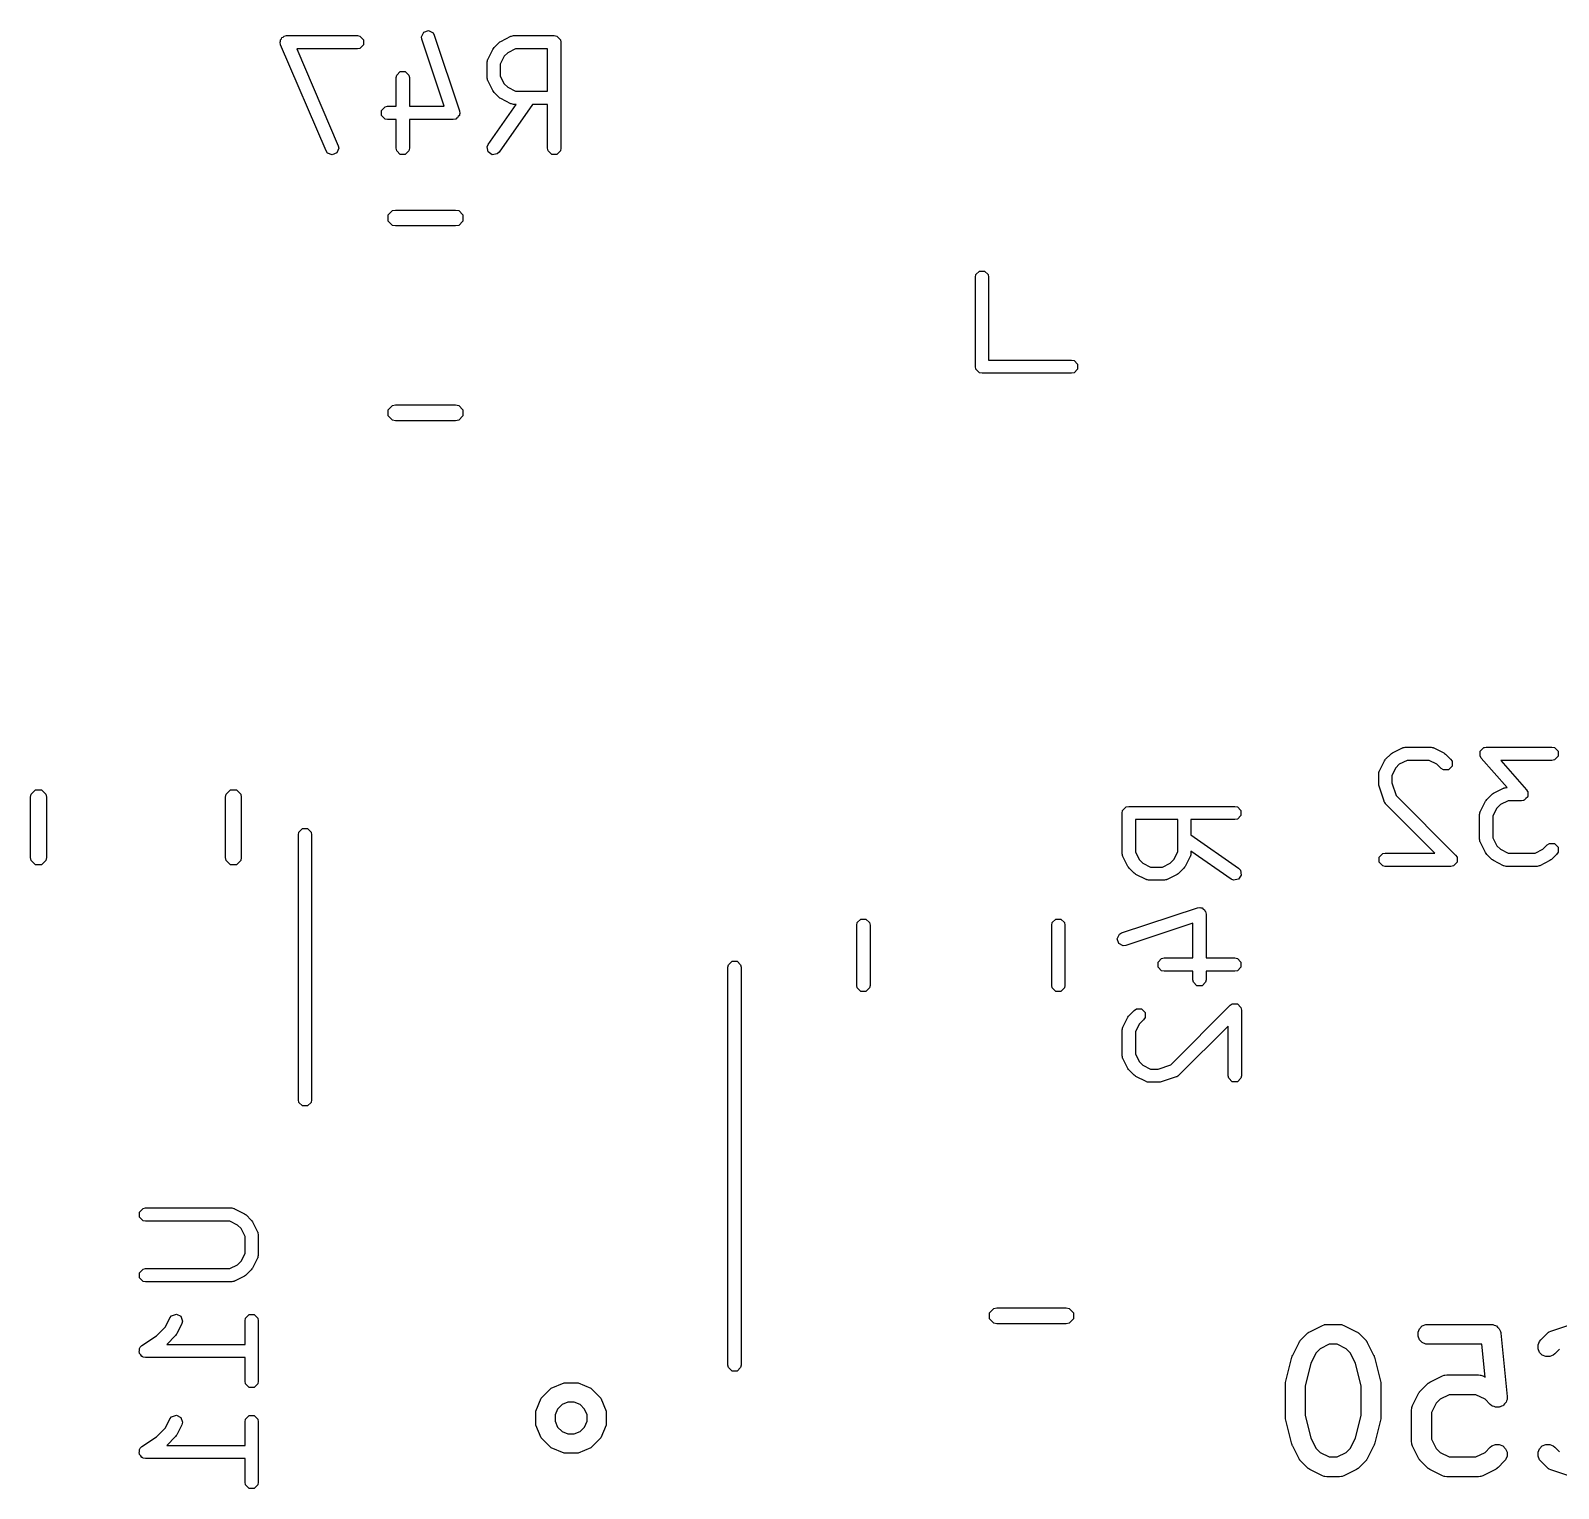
# Model space of a CAD drawing. Header units: inches. Extents: x 0.38 to 5.39, y 0.12 to 3.22.
# Drawn here: x 1.0062 to 1.46, y 1.1415 to 1.5745 of the extents above; entities that cross this region are included whole.
import ezdxf

# ---------------------------------------------------------------- set-up
doc = ezdxf.new("R2010")
doc.units = ezdxf.units.IN
doc.header["$MEASUREMENT"] = 0
doc.layers.add('BLACK', color=250, linetype='CONTINUOUS')

msp = doc.modelspace()

# ---------------------------------------------------------------- linework, layer by layer
at = {"layer": 'BLACK', "linetype": 'CONTINUOUS'}
for p, q in [((1.08033, 1.57096), (1.08048, 1.57134)), ((1.08048, 1.57026), (1.08033, 1.57096)), ((1.08048, 1.57174), (1.08075, 1.57201)), ((1.08048, 1.57134), (1.08048, 1.57174)), ((1.08048, 1.57024), (1.08048, 1.57026)), ((1.08049, 1.57023), (1.08048, 1.57024)), ((1.08049, 1.57021), (1.08049, 1.57023)), ((1.09399, 1.53872), (1.08049, 1.57021)), ((1.08075, 1.57201), (1.08089, 1.57236)), ((1.08089, 1.57236), (1.08126, 1.57252)), ((1.08126, 1.57252), (1.08155, 1.57281)), ((1.08155, 1.57281), (1.08225, 1.57295)), ((1.08225, 1.57295), (1.08227, 1.57296)), ((1.08227, 1.57296), (1.08228, 1.57295)), ((1.08228, 1.57295), (1.0823, 1.57296)), ((1.0823, 1.57296), (1.1033, 1.57296)), ((1.1033, 1.57296), (1.10405, 1.57281)), ((1.10405, 1.57281), (1.10511, 1.57174)), ((1.10511, 1.57024), (1.10405, 1.56917)), ((1.10511, 1.57174), (1.10511, 1.57024)), ((1.12233, 1.57263), (1.123, 1.57398)), ((1.12243, 1.57187), (1.12233, 1.57263)), ((1.12906, 1.55196), (1.12243, 1.57187)), ((1.123, 1.57398), (1.12443, 1.57445)), ((1.12443, 1.57445), (1.12578, 1.57378)), ((1.12578, 1.57378), (1.12616, 1.57311)), ((1.12616, 1.57311), (1.13366, 1.55061)), ((1.1439, 1.56938), (1.1454, 1.57088)), ((1.1454, 1.57088), (1.14566, 1.57106)), ((1.14566, 1.57106), (1.14591, 1.57125)), ((1.14591, 1.57125), (1.14891, 1.57275)), ((1.14891, 1.57275), (1.149, 1.57278)), ((1.149, 1.57278), (1.14904, 1.57281)), ((1.14904, 1.57281), (1.14935, 1.57287)), ((1.14935, 1.57287), (1.14965, 1.57295)), ((1.14965, 1.57295), (1.14969, 1.57294)), ((1.14969, 1.57294), (1.14979, 1.57296)), ((1.14979, 1.57296), (1.16179, 1.57296)), ((1.16179, 1.57296), (1.16254, 1.57281)), ((1.16254, 1.57281), (1.16361, 1.57174)), ((1.16361, 1.57174), (1.16376, 1.57099)), ((1.16376, 1.57099), (1.16376, 1.53949)), ((1.1033, 1.56902), (1.08528, 1.56902)), ((1.08528, 1.56902), (1.09761, 1.54027)), ((1.10405, 1.56917), (1.1033, 1.56902)), ((1.14191, 1.56543), (1.14197, 1.56574)), ((1.14197, 1.56574), (1.142, 1.56577)), ((1.142, 1.56577), (1.14203, 1.56587)), ((1.14203, 1.56587), (1.14353, 1.56887)), ((1.14353, 1.56887), (1.14372, 1.56912)), ((1.14372, 1.56912), (1.1439, 1.56938)), ((1.14691, 1.56682), (1.14576, 1.56452)), ((1.14796, 1.56787), (1.14691, 1.56682)), ((1.15025, 1.56902), (1.14796, 1.56787)), ((1.15982, 1.56902), (1.15025, 1.56902)), ((1.15982, 1.55646), (1.15982, 1.56902)), ((1.11483, 1.56049), (1.11498, 1.56124)), ((1.11498, 1.56124), (1.11604, 1.56231)), ((1.11604, 1.56231), (1.11755, 1.56231)), ((1.11755, 1.56231), (1.11861, 1.56124)), ((1.11861, 1.56124), (1.11876, 1.56049)), ((1.14182, 1.56499), (1.14184, 1.56509)), ((1.14182, 1.56049), (1.14182, 1.56499)), ((1.14183, 1.56513), (1.14191, 1.56543)), ((1.14184, 1.56509), (1.14183, 1.56513)), ((1.14576, 1.56452), (1.14576, 1.56095)), ((1.11483, 1.55196), (1.11483, 1.56049)), ((1.11876, 1.56049), (1.11876, 1.55196)), ((1.14184, 1.56039), (1.14182, 1.56049)), ((1.14183, 1.56035), (1.14184, 1.56039)), ((1.14191, 1.56005), (1.14183, 1.56035)), ((1.14197, 1.55974), (1.14191, 1.56005)), ((1.142, 1.5597), (1.14197, 1.55974)), ((1.14203, 1.55961), (1.142, 1.5597)), ((1.14353, 1.55661), (1.14203, 1.55961)), ((1.14372, 1.55636), (1.14353, 1.55661)), ((1.14576, 1.56095), (1.14691, 1.55866)), ((1.14691, 1.55866), (1.14796, 1.55761)), ((1.14796, 1.55761), (1.15025, 1.55646)), ((1.15025, 1.55646), (1.15982, 1.55646)), ((1.11154, 1.55181), (1.11229, 1.55196)), ((1.11229, 1.55196), (1.11483, 1.55196)), ((1.11876, 1.55196), (1.12906, 1.55196)), ((1.14218, 1.54062), (1.15051, 1.55252)), ((1.1439, 1.5561), (1.14372, 1.55636)), ((1.1454, 1.5546), (1.1439, 1.5561)), ((1.14566, 1.55442), (1.1454, 1.5546)), ((1.15531, 1.55252), (1.1454, 1.53836)), ((1.14591, 1.55423), (1.14566, 1.55442)), ((1.14891, 1.55273), (1.14591, 1.55423)), ((1.149, 1.5527), (1.14891, 1.55273)), ((1.14904, 1.55267), (1.149, 1.5527)), ((1.14935, 1.55261), (1.14904, 1.55267)), ((1.14965, 1.55253), (1.14935, 1.55261)), ((1.14969, 1.55254), (1.14965, 1.55253)), ((1.14979, 1.55252), (1.14969, 1.55254)), ((1.15051, 1.55252), (1.14979, 1.55252)), ((1.15982, 1.55252), (1.15531, 1.55252)), ((1.15982, 1.53949), (1.15982, 1.55252)), ((1.11048, 1.55074), (1.11154, 1.55181)), ((1.11048, 1.54924), (1.11048, 1.55074)), ((1.11154, 1.54817), (1.11048, 1.54924)), ((1.11229, 1.54802), (1.11154, 1.54817)), ((1.11483, 1.54802), (1.11229, 1.54802)), ((1.11483, 1.53949), (1.11483, 1.54802)), ((1.13179, 1.54802), (1.11876, 1.54802)), ((1.11876, 1.54802), (1.11876, 1.53949)), ((1.13255, 1.54817), (1.13179, 1.54802)), ((1.13277, 1.5484), (1.13255, 1.54817)), ((1.13308, 1.5485), (1.13277, 1.5484)), ((1.13329, 1.54891), (1.13308, 1.5485)), ((1.13361, 1.54924), (1.13329, 1.54891)), ((1.13376, 1.54985), (1.13361, 1.54956)), ((1.13361, 1.54956), (1.13361, 1.54924)), ((1.13366, 1.55061), (1.13376, 1.54985)), ((1.09442, 1.53808), (1.09399, 1.53872)), ((1.09777, 1.53952), (1.09721, 1.53812)), ((1.09761, 1.54027), (1.09777, 1.53952)), ((1.11498, 1.53874), (1.11483, 1.53949)), ((1.11604, 1.53767), (1.11498, 1.53874)), ((1.11861, 1.53874), (1.11755, 1.53767)), ((1.11876, 1.53949), (1.11861, 1.53874)), ((1.14187, 1.53992), (1.14218, 1.54062)), ((1.14213, 1.53843), (1.14187, 1.53992)), ((1.14336, 1.53757), (1.14213, 1.53843)), ((1.1454, 1.53836), (1.14485, 1.53783)), ((1.15997, 1.53874), (1.15982, 1.53949)), ((1.16104, 1.53767), (1.15997, 1.53874)), ((1.16361, 1.53874), (1.16254, 1.53767)), ((1.16376, 1.53949), (1.16361, 1.53874)), ((1.09582, 1.53752), (1.09442, 1.53808)), ((1.09721, 1.53812), (1.09582, 1.53752)), ((1.11755, 1.53767), (1.11604, 1.53767)), ((1.14485, 1.53783), (1.14336, 1.53757)), ((1.16254, 1.53767), (1.16104, 1.53767)), ((1.11242, 1.5197), (1.1137, 1.52098)), ((1.1137, 1.52098), (1.1146, 1.52116)), ((1.1146, 1.52116), (1.13248, 1.52116)), ((1.13248, 1.52116), (1.13339, 1.52098)), ((1.13339, 1.52098), (1.13467, 1.5197)), ((1.11242, 1.51789), (1.11242, 1.5197)), ((1.1137, 1.51661), (1.11242, 1.51789)), ((1.1146, 1.51643), (1.1137, 1.51661)), ((1.13248, 1.51643), (1.1146, 1.51643)), ((1.13339, 1.51661), (1.13248, 1.51643)), ((1.13467, 1.51789), (1.13339, 1.51661)), ((1.13467, 1.5197), (1.13467, 1.51789)), ((1.287, 1.50197), (1.28807, 1.50304)), ((1.28807, 1.50304), (1.28957, 1.50304)), ((1.28957, 1.50304), (1.29064, 1.50197)), ((1.28685, 1.50122), (1.287, 1.50197)), ((1.28685, 1.47465), (1.28685, 1.50122)), ((1.29064, 1.50197), (1.29079, 1.50122)), ((1.29079, 1.50122), (1.29079, 1.47661)), ((1.29079, 1.47661), (1.31539, 1.47661)), ((1.31539, 1.47661), (1.31615, 1.47646)), ((1.31615, 1.47646), (1.31721, 1.4754)), ((1.31721, 1.4754), (1.31721, 1.47389)), ((1.287, 1.47389), (1.28685, 1.47465)), ((1.28807, 1.47283), (1.287, 1.47389)), ((1.28882, 1.47268), (1.28807, 1.47283)), ((1.31539, 1.47268), (1.28882, 1.47268)), ((1.31615, 1.47283), (1.31539, 1.47268)), ((1.31721, 1.47389), (1.31615, 1.47283)), ((1.11242, 1.46183), (1.1137, 1.4631)), ((1.11242, 1.46002), (1.11242, 1.46183)), ((1.1137, 1.4631), (1.1146, 1.46328)), ((1.1146, 1.46328), (1.13248, 1.46328)), ((1.13248, 1.46328), (1.13339, 1.4631)), ((1.13339, 1.4631), (1.13467, 1.46183)), ((1.13467, 1.46183), (1.13467, 1.46002)), ((1.1137, 1.45874), (1.11242, 1.46002)), ((1.1146, 1.45856), (1.1137, 1.45874)), ((1.13248, 1.45856), (1.1146, 1.45856)), ((1.13339, 1.45874), (1.13248, 1.45856)), ((1.13467, 1.46002), (1.13339, 1.45874)), ((1.41071, 1.35998), (1.41371, 1.36148)), ((1.41371, 1.36148), (1.41381, 1.36151)), ((1.41381, 1.36151), (1.41384, 1.36154)), ((1.41384, 1.36154), (1.41415, 1.3616)), ((1.41415, 1.3616), (1.41445, 1.36169)), ((1.41445, 1.36169), (1.4145, 1.36167)), ((1.4145, 1.36167), (1.41459, 1.36169)), ((1.41459, 1.36169), (1.42209, 1.36169)), ((1.42209, 1.36169), (1.42219, 1.36167)), ((1.42219, 1.36167), (1.42223, 1.36169)), ((1.42223, 1.36169), (1.42254, 1.3616)), ((1.42254, 1.3616), (1.42285, 1.36154)), ((1.42285, 1.36154), (1.42288, 1.36151)), ((1.42288, 1.36151), (1.42297, 1.36148)), ((1.42297, 1.36148), (1.42597, 1.35998)), ((1.43735, 1.36105), (1.43784, 1.36154)), ((1.43784, 1.36154), (1.43793, 1.36156)), ((1.43793, 1.36156), (1.43796, 1.36159)), ((1.43796, 1.36159), (1.43804, 1.36158)), ((1.43804, 1.36158), (1.43859, 1.36169)), ((1.43859, 1.36169), (1.45809, 1.36169)), ((1.45809, 1.36169), (1.45884, 1.36154)), ((1.45884, 1.36154), (1.45991, 1.36048)), ((1.40683, 1.3546), (1.40833, 1.3576)), ((1.40833, 1.3576), (1.40853, 1.35785)), ((1.40853, 1.35785), (1.4087, 1.35812)), ((1.4087, 1.35812), (1.4102, 1.35962)), ((1.4102, 1.35962), (1.41046, 1.35979)), ((1.41046, 1.35979), (1.41071, 1.35998)), ((1.41506, 1.35775), (1.41276, 1.35661)), ((1.42163, 1.35775), (1.41506, 1.35775)), ((1.42393, 1.35661), (1.42163, 1.35775)), ((1.42597, 1.35998), (1.42622, 1.35979)), ((1.42622, 1.35979), (1.42648, 1.35962)), ((1.42648, 1.35962), (1.42798, 1.35812)), ((1.42798, 1.35812), (1.42841, 1.35748)), ((1.42841, 1.35748), (1.42841, 1.35597)), ((1.43673, 1.35909), (1.43677, 1.35978)), ((1.43677, 1.35901), (1.43673, 1.35909)), ((1.43677, 1.36048), (1.43682, 1.36053)), ((1.43677, 1.35978), (1.43677, 1.36048)), ((1.43677, 1.35897), (1.43677, 1.35901)), ((1.43683, 1.35891), (1.43677, 1.35897)), ((1.43682, 1.36053), (1.43683, 1.3606)), ((1.43683, 1.3606), (1.43735, 1.36105)), ((1.43711, 1.35843), (1.43683, 1.35891)), ((1.44475, 1.34969), (1.43711, 1.35843)), ((1.45809, 1.35775), (1.44293, 1.35775)), ((1.44293, 1.35775), (1.45057, 1.34902)), ((1.45884, 1.3579), (1.45809, 1.35775)), ((1.45991, 1.35897), (1.45884, 1.3579)), ((1.45991, 1.36048), (1.45991, 1.35897)), ((1.40663, 1.35386), (1.40671, 1.35417)), ((1.40664, 1.35382), (1.40663, 1.35386)), ((1.40663, 1.35372), (1.40664, 1.35382)), ((1.40663, 1.35072), (1.40663, 1.35372)), ((1.40671, 1.35417), (1.40677, 1.35448)), ((1.40677, 1.35448), (1.40681, 1.35451)), ((1.40681, 1.35451), (1.40683, 1.3546)), ((1.41171, 1.35556), (1.41056, 1.35326)), ((1.41056, 1.35326), (1.41056, 1.35104)), ((1.41276, 1.35661), (1.41171, 1.35556)), ((1.4252, 1.35533), (1.42393, 1.35661)), ((1.42584, 1.35491), (1.4252, 1.35533)), ((1.42734, 1.35491), (1.42584, 1.35491)), ((1.42841, 1.35597), (1.42734, 1.35491)), ((1.00642, 1.3477), (1.0077, 1.34898)), ((1.0077, 1.34898), (1.00951, 1.34898)), ((1.00951, 1.34898), (1.01079, 1.3477)), ((1.0643, 1.3477), (1.06558, 1.34898)), ((1.06558, 1.34898), (1.06738, 1.34898)), ((1.06738, 1.34898), (1.06866, 1.3477)), ((1.40669, 1.35041), (1.40663, 1.35072)), ((1.40673, 1.3501), (1.40669, 1.35041)), ((1.40823, 1.3456), (1.40673, 1.3501)), ((1.41056, 1.35104), (1.41181, 1.34729)), ((1.4402, 1.34762), (1.44046, 1.34779)), ((1.44046, 1.34779), (1.44071, 1.34799)), ((1.44071, 1.34799), (1.44371, 1.34949)), ((1.44371, 1.34949), (1.4438, 1.34951)), ((1.4438, 1.34951), (1.44384, 1.34954)), ((1.44384, 1.34954), (1.44415, 1.34961)), ((1.44415, 1.34961), (1.44445, 1.34969)), ((1.44445, 1.34969), (1.44449, 1.34967)), ((1.44449, 1.34967), (1.44459, 1.34969)), ((1.44459, 1.34969), (1.44475, 1.34969)), ((1.45057, 1.34902), (1.45085, 1.34854)), ((1.45085, 1.34854), (1.45091, 1.34848)), ((1.45091, 1.34848), (1.45091, 1.34844)), ((1.45091, 1.34844), (1.45095, 1.34836)), ((1.45095, 1.34836), (1.45091, 1.34766)), ((1.00624, 1.3468), (1.00642, 1.3477)), ((1.00624, 1.32892), (1.00624, 1.3468)), ((1.01079, 1.3477), (1.01097, 1.3468)), ((1.01097, 1.3468), (1.01097, 1.32892)), ((1.06412, 1.3468), (1.0643, 1.3477)), ((1.06412, 1.32892), (1.06412, 1.3468)), ((1.06866, 1.3477), (1.06884, 1.3468)), ((1.06884, 1.3468), (1.06884, 1.32892)), ((1.33059, 1.34286), (1.33166, 1.34392)), ((1.33166, 1.34392), (1.33241, 1.34407)), ((1.33241, 1.34407), (1.36391, 1.34407)), ((1.36391, 1.34407), (1.36466, 1.34392)), ((1.36466, 1.34392), (1.36573, 1.34286)), ((1.40827, 1.34552), (1.40823, 1.3456)), ((1.40827, 1.34547), (1.40827, 1.34552)), ((1.40845, 1.34521), (1.40827, 1.34547)), ((1.40861, 1.34494), (1.40845, 1.34521)), ((1.40865, 1.34492), (1.40861, 1.34494)), ((1.4087, 1.34483), (1.40865, 1.34492)), ((1.42334, 1.3302), (1.4087, 1.34483)), ((1.41181, 1.34729), (1.42948, 1.32962)), ((1.43683, 1.34261), (1.43833, 1.34561)), ((1.43833, 1.34561), (1.43852, 1.34585)), ((1.43852, 1.34585), (1.4387, 1.34612)), ((1.4387, 1.34612), (1.4402, 1.34762)), ((1.44171, 1.34356), (1.44056, 1.34126)), ((1.44276, 1.34461), (1.44171, 1.34356)), ((1.44505, 1.34576), (1.44276, 1.34461)), ((1.44909, 1.34576), (1.44505, 1.34576)), ((1.44964, 1.34587), (1.44909, 1.34576)), ((1.44972, 1.34586), (1.44964, 1.34587)), ((1.44975, 1.34589), (1.44972, 1.34586)), ((1.44984, 1.34591), (1.44975, 1.34589)), ((1.45033, 1.3464), (1.44984, 1.34591)), ((1.45085, 1.34685), (1.45033, 1.3464)), ((1.45086, 1.34692), (1.45085, 1.34685)), ((1.45091, 1.34697), (1.45086, 1.34692)), ((1.45091, 1.34766), (1.45091, 1.34697)), ((1.33044, 1.3421), (1.33059, 1.34286)), ((1.33044, 1.3301), (1.33044, 1.3421)), ((1.34694, 1.34014), (1.33438, 1.34014)), ((1.33438, 1.34014), (1.33438, 1.33057)), ((1.34694, 1.33057), (1.34694, 1.34014)), ((1.36391, 1.34014), (1.35088, 1.34014)), ((1.35088, 1.34014), (1.35088, 1.33563)), ((1.36466, 1.34028), (1.36391, 1.34014)), ((1.36573, 1.34135), (1.36466, 1.34028)), ((1.36573, 1.34286), (1.36573, 1.34135)), ((1.43662, 1.34173), (1.43664, 1.34182)), ((1.43662, 1.33423), (1.43662, 1.34173)), ((1.43663, 1.34187), (1.43671, 1.34217)), ((1.43664, 1.34182), (1.43663, 1.34187)), ((1.43671, 1.34217), (1.43677, 1.34248)), ((1.43677, 1.34248), (1.4368, 1.34251)), ((1.4368, 1.34251), (1.43683, 1.34261)), ((1.44056, 1.34126), (1.44056, 1.33469)), ((1.0858, 1.33567), (1.08595, 1.33642)), ((1.0858, 1.25693), (1.0858, 1.33567)), ((1.08595, 1.33642), (1.08701, 1.33749)), ((1.08701, 1.33749), (1.08852, 1.33749)), ((1.08852, 1.33749), (1.08958, 1.33642)), ((1.08958, 1.33642), (1.08973, 1.33567)), ((1.08973, 1.33567), (1.08973, 1.25693)), ((1.35088, 1.33563), (1.36504, 1.32572)), ((1.43664, 1.33413), (1.43662, 1.33423)), ((1.43663, 1.33409), (1.43664, 1.33413)), ((1.44056, 1.33469), (1.44171, 1.33239)), ((1.33046, 1.33001), (1.33044, 1.3301)), ((1.33045, 1.32997), (1.33046, 1.33001)), ((1.33053, 1.32966), (1.33045, 1.32997)), ((1.33059, 1.32935), (1.33053, 1.32966)), ((1.33438, 1.33057), (1.33553, 1.32827)), ((1.34579, 1.32827), (1.34694, 1.33057)), ((1.35079, 1.32966), (1.35073, 1.32935)), ((1.35087, 1.32997), (1.35079, 1.32966)), ((1.35088, 1.3301), (1.35086, 1.33001)), ((1.35086, 1.33001), (1.35087, 1.32997)), ((1.36278, 1.32249), (1.35088, 1.33082)), ((1.35088, 1.33082), (1.35088, 1.3301)), ((1.40677, 1.32898), (1.40784, 1.33005)), ((1.40784, 1.33005), (1.40859, 1.3302)), ((1.40859, 1.3302), (1.42334, 1.3302)), ((1.42948, 1.32962), (1.42991, 1.32898)), ((1.43671, 1.33378), (1.43663, 1.33409)), ((1.43677, 1.33347), (1.43671, 1.33378)), ((1.4368, 1.33344), (1.43677, 1.33347)), ((1.43683, 1.33335), (1.4368, 1.33344)), ((1.43833, 1.33035), (1.43683, 1.33335)), ((1.43852, 1.3301), (1.43833, 1.33035)), ((1.4387, 1.32983), (1.43852, 1.3301)), ((1.4402, 1.32834), (1.4387, 1.32983)), ((1.44171, 1.33239), (1.44276, 1.33134)), ((1.44276, 1.33134), (1.44505, 1.3302)), ((1.44505, 1.3302), (1.45312, 1.3302)), ((1.45312, 1.3302), (1.45542, 1.33134)), ((1.45542, 1.33134), (1.4567, 1.33262)), ((1.4567, 1.33262), (1.45733, 1.33305)), ((1.45733, 1.33305), (1.45884, 1.33305)), ((1.45948, 1.32983), (1.45798, 1.32834)), ((1.45884, 1.33305), (1.45991, 1.33198)), ((1.45991, 1.33047), (1.45948, 1.32983)), ((1.45991, 1.33198), (1.45991, 1.33047)), ((1.00642, 1.32801), (1.00624, 1.32892)), ((1.0077, 1.32674), (1.00642, 1.32801)), ((1.00951, 1.32674), (1.0077, 1.32674)), ((1.01079, 1.32801), (1.00951, 1.32674)), ((1.01097, 1.32892), (1.01079, 1.32801)), ((1.0643, 1.32801), (1.06412, 1.32892)), ((1.06558, 1.32674), (1.0643, 1.32801)), ((1.06738, 1.32674), (1.06558, 1.32674)), ((1.06866, 1.32801), (1.06738, 1.32674)), ((1.06884, 1.32892), (1.06866, 1.32801)), ((1.33063, 1.32932), (1.33059, 1.32935)), ((1.33065, 1.32922), (1.33063, 1.32932)), ((1.33215, 1.32623), (1.33065, 1.32922)), ((1.33235, 1.32598), (1.33215, 1.32623)), ((1.33252, 1.32571), (1.33235, 1.32598)), ((1.33402, 1.32421), (1.33252, 1.32571)), ((1.33553, 1.32827), (1.33658, 1.32722)), ((1.33658, 1.32722), (1.33888, 1.32607)), ((1.33888, 1.32607), (1.34245, 1.32607)), ((1.34245, 1.32607), (1.34475, 1.32722)), ((1.34475, 1.32722), (1.34579, 1.32827)), ((1.3488, 1.32571), (1.3473, 1.32421)), ((1.34898, 1.32598), (1.3488, 1.32571)), ((1.34917, 1.32623), (1.34898, 1.32598)), ((1.35067, 1.32922), (1.34917, 1.32623)), ((1.3507, 1.32932), (1.35067, 1.32922)), ((1.35073, 1.32935), (1.3507, 1.32932)), ((1.36504, 1.32572), (1.36557, 1.32516)), ((1.36557, 1.32516), (1.36583, 1.32368)), ((1.40677, 1.32747), (1.40677, 1.32898)), ((1.40784, 1.32641), (1.40677, 1.32747)), ((1.40859, 1.32626), (1.40784, 1.32641)), ((1.42809, 1.32626), (1.40859, 1.32626)), ((1.42884, 1.32641), (1.42809, 1.32626)), ((1.42991, 1.32747), (1.42884, 1.32641)), ((1.42991, 1.32898), (1.42991, 1.32747)), ((1.44046, 1.32816), (1.4402, 1.32834)), ((1.44071, 1.32797), (1.44046, 1.32816)), ((1.44371, 1.32647), (1.44071, 1.32797)), ((1.4438, 1.32644), (1.44371, 1.32647)), ((1.44384, 1.32641), (1.4438, 1.32644)), ((1.44415, 1.32635), (1.44384, 1.32641)), ((1.44445, 1.32626), (1.44415, 1.32635)), ((1.44449, 1.32628), (1.44445, 1.32626)), ((1.44459, 1.32626), (1.44449, 1.32628)), ((1.45359, 1.32626), (1.44459, 1.32626)), ((1.45368, 1.32628), (1.45359, 1.32626)), ((1.45373, 1.32626), (1.45368, 1.32628)), ((1.45403, 1.32635), (1.45373, 1.32626)), ((1.45434, 1.32641), (1.45403, 1.32635)), ((1.45437, 1.32644), (1.45434, 1.32641)), ((1.45447, 1.32647), (1.45437, 1.32644)), ((1.45747, 1.32797), (1.45447, 1.32647)), ((1.45772, 1.32816), (1.45747, 1.32797)), ((1.45798, 1.32834), (1.45772, 1.32816)), ((1.33428, 1.32404), (1.33402, 1.32421)), ((1.33453, 1.32384), (1.33428, 1.32404)), ((1.33753, 1.32235), (1.33453, 1.32384)), ((1.33763, 1.32232), (1.33753, 1.32235)), ((1.33766, 1.32229), (1.33763, 1.32232)), ((1.33797, 1.32223), (1.33766, 1.32229)), ((1.33827, 1.32214), (1.33797, 1.32223)), ((1.33832, 1.32216), (1.33827, 1.32214)), ((1.33841, 1.32214), (1.33832, 1.32216)), ((1.34291, 1.32214), (1.33841, 1.32214)), ((1.34301, 1.32216), (1.34291, 1.32214)), ((1.34305, 1.32214), (1.34301, 1.32216)), ((1.34336, 1.32223), (1.34305, 1.32214)), ((1.34367, 1.32229), (1.34336, 1.32223)), ((1.3437, 1.32232), (1.34367, 1.32229)), ((1.34379, 1.32235), (1.3437, 1.32232)), ((1.34679, 1.32384), (1.34379, 1.32235)), ((1.34704, 1.32404), (1.34679, 1.32384)), ((1.3473, 1.32421), (1.34704, 1.32404)), ((1.36348, 1.32218), (1.36278, 1.32249)), ((1.36497, 1.32245), (1.36348, 1.32218)), ((1.36583, 1.32368), (1.36497, 1.32245)), ((1.33029, 1.30648), (1.35279, 1.31397)), ((1.35279, 1.31397), (1.35355, 1.31407)), ((1.35355, 1.31407), (1.35384, 1.31393)), ((1.35384, 1.31393), (1.35416, 1.31393)), ((1.35416, 1.31393), (1.35449, 1.3136)), ((1.35449, 1.3136), (1.3549, 1.3134)), ((1.3549, 1.3134), (1.355, 1.31309)), ((1.355, 1.31309), (1.35523, 1.31286)), ((1.35523, 1.31286), (1.35538, 1.31211)), ((1.35538, 1.31211), (1.35538, 1.29908)), ((1.25164, 1.3088), (1.25179, 1.30955)), ((1.25164, 1.29092), (1.25164, 1.3088)), ((1.25179, 1.30955), (1.25285, 1.31062)), ((1.25285, 1.31062), (1.25436, 1.31062)), ((1.25436, 1.31062), (1.25542, 1.30955)), ((1.25542, 1.30955), (1.25557, 1.3088)), ((1.25557, 1.3088), (1.25557, 1.29092)), ((1.30951, 1.3088), (1.30966, 1.30955)), ((1.30951, 1.29092), (1.30951, 1.3088)), ((1.30966, 1.30955), (1.31073, 1.31062)), ((1.31073, 1.31062), (1.31223, 1.31062)), ((1.31223, 1.31062), (1.3133, 1.30955)), ((1.3133, 1.30955), (1.31345, 1.3088)), ((1.31345, 1.3088), (1.31345, 1.29092)), ((1.35144, 1.30938), (1.33154, 1.30274)), ((1.35144, 1.29908), (1.35144, 1.30938)), ((1.32895, 1.30475), (1.32962, 1.3061)), ((1.32943, 1.30332), (1.32895, 1.30475)), ((1.33077, 1.30264), (1.32943, 1.30332)), ((1.32962, 1.3061), (1.33029, 1.30648)), ((1.33154, 1.30274), (1.33077, 1.30264)), ((1.2135, 1.29705), (1.21457, 1.29812)), ((1.21457, 1.29812), (1.21608, 1.29812)), ((1.21608, 1.29812), (1.21714, 1.29705)), ((1.34109, 1.29786), (1.34216, 1.29893)), ((1.34109, 1.29636), (1.34109, 1.29786)), ((1.34216, 1.29893), (1.34291, 1.29908)), ((1.34291, 1.29908), (1.35144, 1.29908)), ((1.35538, 1.29908), (1.36391, 1.29908)), ((1.36391, 1.29908), (1.36466, 1.29893)), ((1.36466, 1.29893), (1.36573, 1.29786)), ((1.36573, 1.29786), (1.36573, 1.29636)), ((1.21335, 1.2963), (1.2135, 1.29705)), ((1.21335, 1.17819), (1.21335, 1.2963)), ((1.21714, 1.29705), (1.21729, 1.2963)), ((1.21729, 1.2963), (1.21729, 1.17819)), ((1.34216, 1.29529), (1.34109, 1.29636)), ((1.34291, 1.29514), (1.34216, 1.29529)), ((1.35144, 1.29514), (1.34291, 1.29514)), ((1.35144, 1.29261), (1.35144, 1.29514)), ((1.36391, 1.29514), (1.35538, 1.29514)), ((1.35538, 1.29514), (1.35538, 1.29261)), ((1.36466, 1.29529), (1.36391, 1.29514)), ((1.36573, 1.29636), (1.36466, 1.29529)), ((1.25179, 1.29017), (1.25164, 1.29092)), ((1.25285, 1.2891), (1.25179, 1.29017)), ((1.25436, 1.2891), (1.25285, 1.2891)), ((1.25542, 1.29017), (1.25436, 1.2891)), ((1.25557, 1.29092), (1.25542, 1.29017)), ((1.30966, 1.29017), (1.30951, 1.29092)), ((1.31073, 1.2891), (1.30966, 1.29017)), ((1.31223, 1.2891), (1.31073, 1.2891)), ((1.3133, 1.29017), (1.31223, 1.2891)), ((1.31345, 1.29092), (1.3133, 1.29017)), ((1.35159, 1.29186), (1.35144, 1.29261)), ((1.35266, 1.29079), (1.35159, 1.29186)), ((1.35416, 1.29079), (1.35266, 1.29079)), ((1.35523, 1.29186), (1.35416, 1.29079)), ((1.35538, 1.29261), (1.35523, 1.29186)), ((1.34485, 1.26733), (1.36252, 1.285)), ((1.36252, 1.285), (1.36316, 1.28543)), ((1.36316, 1.28543), (1.36466, 1.28543)), ((1.36466, 1.28543), (1.36573, 1.28436)), ((1.36573, 1.28436), (1.36588, 1.28361)), ((1.33065, 1.27849), (1.33215, 1.28149)), ((1.33215, 1.28149), (1.33235, 1.28174)), ((1.33235, 1.28174), (1.33252, 1.282)), ((1.33252, 1.282), (1.33402, 1.2835)), ((1.33402, 1.2835), (1.33466, 1.28393)), ((1.33466, 1.28393), (1.33617, 1.28393)), ((1.3368, 1.28072), (1.33553, 1.27945)), ((1.33617, 1.28393), (1.33723, 1.28286)), ((1.33723, 1.28136), (1.3368, 1.28072)), ((1.33723, 1.28286), (1.33723, 1.28136)), ((1.36588, 1.28361), (1.36588, 1.26411)), ((1.33044, 1.27761), (1.33046, 1.27771)), ((1.33044, 1.27011), (1.33044, 1.27761)), ((1.33045, 1.27775), (1.33053, 1.27806)), ((1.33046, 1.27771), (1.33045, 1.27775)), ((1.33053, 1.27806), (1.33059, 1.27836)), ((1.33059, 1.27836), (1.33063, 1.2784)), ((1.33063, 1.2784), (1.33065, 1.27849)), ((1.33553, 1.27945), (1.33438, 1.27715)), ((1.33438, 1.27715), (1.33438, 1.27058)), ((1.36194, 1.27886), (1.3473, 1.26422)), ((1.36194, 1.26411), (1.36194, 1.27886)), ((1.33438, 1.27058), (1.33553, 1.26828)), ((1.33046, 1.27002), (1.33044, 1.27011)), ((1.33045, 1.26997), (1.33046, 1.27002)), ((1.33053, 1.26967), (1.33045, 1.26997)), ((1.33059, 1.26936), (1.33053, 1.26967)), ((1.33063, 1.26933), (1.33059, 1.26936)), ((1.33065, 1.26923), (1.33063, 1.26933)), ((1.33215, 1.26623), (1.33065, 1.26923)), ((1.33235, 1.26598), (1.33215, 1.26623)), ((1.33553, 1.26828), (1.33658, 1.26723)), ((1.33658, 1.26723), (1.33888, 1.26608)), ((1.33888, 1.26608), (1.34109, 1.26608)), ((1.34109, 1.26608), (1.34485, 1.26733)), ((1.33252, 1.26572), (1.33235, 1.26598)), ((1.33402, 1.26422), (1.33252, 1.26572)), ((1.33428, 1.26405), (1.33402, 1.26422)), ((1.33453, 1.26385), (1.33428, 1.26405)), ((1.33753, 1.26235), (1.33453, 1.26385)), ((1.33763, 1.26233), (1.33753, 1.26235)), ((1.33766, 1.26229), (1.33763, 1.26233)), ((1.33797, 1.26223), (1.33766, 1.26229)), ((1.33827, 1.26215), (1.33797, 1.26223)), ((1.33832, 1.26216), (1.33827, 1.26215)), ((1.33841, 1.26214), (1.33832, 1.26216)), ((1.34141, 1.26214), (1.33841, 1.26214)), ((1.34172, 1.26221), (1.34141, 1.26214)), ((1.34203, 1.26225), (1.34172, 1.26221)), ((1.34653, 1.26375), (1.34203, 1.26225)), ((1.34662, 1.26379), (1.34653, 1.26375)), ((1.34666, 1.26379), (1.34662, 1.26379)), ((1.34693, 1.26397), (1.34666, 1.26379)), ((1.3472, 1.26413), (1.34693, 1.26397)), ((1.34722, 1.26417), (1.3472, 1.26413)), ((1.3473, 1.26422), (1.34722, 1.26417)), ((1.36209, 1.26336), (1.36194, 1.26411)), ((1.36316, 1.26229), (1.36209, 1.26336)), ((1.36466, 1.26229), (1.36316, 1.26229)), ((1.36573, 1.26336), (1.36466, 1.26229)), ((1.36588, 1.26411), (1.36573, 1.26336)), ((1.08595, 1.25618), (1.0858, 1.25693)), ((1.08701, 1.25511), (1.08595, 1.25618)), ((1.08852, 1.25511), (1.08701, 1.25511)), ((1.08958, 1.25618), (1.08852, 1.25511)), ((1.08973, 1.25693), (1.08958, 1.25618)), ((1.03859, 1.22361), (1.03966, 1.22467)), ((1.03859, 1.2221), (1.03859, 1.22361)), ((1.03966, 1.22103), (1.03859, 1.2221)), ((1.03966, 1.22467), (1.04041, 1.22482)), ((1.04041, 1.22088), (1.03966, 1.22103)), ((1.04041, 1.22482), (1.06591, 1.22482)), ((1.06545, 1.22088), (1.04041, 1.22088)), ((1.06774, 1.21974), (1.06545, 1.22088)), ((1.06591, 1.22482), (1.06601, 1.2248)), ((1.06601, 1.2248), (1.06605, 1.22482)), ((1.06605, 1.22482), (1.06635, 1.22473)), ((1.06635, 1.22473), (1.06666, 1.22467)), ((1.06666, 1.22467), (1.0667, 1.22464)), ((1.0667, 1.22464), (1.06679, 1.22461)), ((1.06679, 1.22461), (1.06979, 1.22311)), ((1.06979, 1.22311), (1.07004, 1.22292)), ((1.07004, 1.22292), (1.0703, 1.22275)), ((1.0703, 1.22275), (1.0718, 1.22125)), ((1.0718, 1.22125), (1.07198, 1.22098)), ((1.07198, 1.22098), (1.07217, 1.22073)), ((1.07217, 1.22073), (1.07367, 1.21773)), ((1.06879, 1.21869), (1.06774, 1.21974)), ((1.06994, 1.21639), (1.06879, 1.21869)), ((1.06994, 1.21132), (1.06994, 1.21639)), ((1.07367, 1.21773), (1.0737, 1.21764)), ((1.0737, 1.21764), (1.07373, 1.21761)), ((1.07373, 1.21761), (1.07379, 1.2173)), ((1.07379, 1.2173), (1.07387, 1.21699)), ((1.07387, 1.21699), (1.07386, 1.21695)), ((1.07386, 1.21695), (1.07388, 1.21685)), ((1.07388, 1.21685), (1.07388, 1.21085)), ((1.06545, 1.20682), (1.06774, 1.20797)), ((1.06774, 1.20797), (1.06879, 1.20902)), ((1.06879, 1.20902), (1.06994, 1.21132)), ((1.07367, 1.20997), (1.07217, 1.20697)), ((1.0737, 1.21007), (1.07367, 1.20997)), ((1.07373, 1.2101), (1.0737, 1.21007)), ((1.07379, 1.21041), (1.07373, 1.2101)), ((1.07387, 1.21072), (1.07379, 1.21041)), ((1.07388, 1.21085), (1.07386, 1.21076)), ((1.07386, 1.21076), (1.07387, 1.21072)), ((1.03859, 1.20561), (1.03966, 1.20667)), ((1.03859, 1.2041), (1.03859, 1.20561)), ((1.03966, 1.20304), (1.03859, 1.2041)), ((1.03966, 1.20667), (1.04041, 1.20682)), ((1.04041, 1.20289), (1.03966, 1.20304)), ((1.04041, 1.20682), (1.06545, 1.20682)), ((1.06591, 1.20289), (1.04041, 1.20289)), ((1.06601, 1.20291), (1.06591, 1.20289)), ((1.06605, 1.20289), (1.06601, 1.20291)), ((1.06635, 1.20298), (1.06605, 1.20289)), ((1.06666, 1.20304), (1.06635, 1.20298)), ((1.0667, 1.20307), (1.06666, 1.20304)), ((1.06679, 1.20309), (1.0667, 1.20307)), ((1.06979, 1.20459), (1.06679, 1.20309)), ((1.07004, 1.20479), (1.06979, 1.20459)), ((1.0703, 1.20496), (1.07004, 1.20479)), ((1.0718, 1.20646), (1.0703, 1.20496)), ((1.07198, 1.20673), (1.0718, 1.20646)), ((1.07217, 1.20697), (1.07198, 1.20673)), ((1.29108, 1.1937), (1.29235, 1.19498)), ((1.29108, 1.19189), (1.29108, 1.1937)), ((1.29235, 1.19498), (1.29326, 1.19516)), ((1.29326, 1.19516), (1.31383, 1.19516)), ((1.31383, 1.19516), (1.31473, 1.19498)), ((1.31473, 1.19498), (1.31601, 1.1937)), ((1.31601, 1.1937), (1.31601, 1.19189)), ((1.04366, 1.18689), (1.04629, 1.18952)), ((1.04629, 1.18952), (1.04765, 1.19224)), ((1.04765, 1.19224), (1.04812, 1.19284)), ((1.04812, 1.19284), (1.04955, 1.19332)), ((1.04955, 1.19332), (1.0509, 1.19265)), ((1.05117, 1.19048), (1.04967, 1.18748)), ((1.0509, 1.19265), (1.05138, 1.19122)), ((1.05138, 1.19122), (1.05117, 1.19048)), ((1.06994, 1.19136), (1.07009, 1.19211)), ((1.06994, 1.18433), (1.06994, 1.19136)), ((1.07009, 1.19211), (1.07116, 1.19318)), ((1.07116, 1.19318), (1.07266, 1.19318)), ((1.07266, 1.19318), (1.07373, 1.19211)), ((1.07373, 1.19211), (1.07388, 1.19136)), ((1.07388, 1.19136), (1.07388, 1.17336)), ((1.29235, 1.19061), (1.29108, 1.19189)), ((1.29326, 1.19043), (1.29235, 1.19061)), ((1.31383, 1.19043), (1.29326, 1.19043)), ((1.31473, 1.19061), (1.31383, 1.19043)), ((1.31601, 1.19189), (1.31473, 1.19061)), ((1.38617, 1.18809), (1.38992, 1.18996)), ((1.38992, 1.18996), (1.39046, 1.19017)), ((1.39046, 1.19017), (1.39056, 1.19018)), ((1.39056, 1.19018), (1.39066, 1.19022)), ((1.39066, 1.19022), (1.39124, 1.19027)), ((1.39124, 1.19027), (1.39499, 1.19027)), ((1.39499, 1.19027), (1.39556, 1.19022)), ((1.39556, 1.19022), (1.39566, 1.19018)), ((1.39566, 1.19018), (1.39577, 1.19017)), ((1.39577, 1.19017), (1.39631, 1.18996)), ((1.39631, 1.18996), (1.40006, 1.18809)), ((1.41834, 1.1879), (1.41878, 1.18896)), ((1.41878, 1.18896), (1.41959, 1.18978)), ((1.41959, 1.18978), (1.42066, 1.19022)), ((1.42066, 1.19022), (1.42123, 1.19027)), ((1.42123, 1.19027), (1.43998, 1.19027)), ((1.43998, 1.19027), (1.44019, 1.19025)), ((1.44019, 1.19025), (1.44026, 1.19026)), ((1.44026, 1.19026), (1.44034, 1.19024)), ((1.44034, 1.19024), (1.44056, 1.19022)), ((1.44056, 1.19022), (1.44095, 1.19005)), ((1.44095, 1.19005), (1.44137, 1.18993)), ((1.44137, 1.18993), (1.44148, 1.18983)), ((1.44148, 1.18983), (1.44162, 1.18978)), ((1.44162, 1.18978), (1.44193, 1.18947)), ((1.44193, 1.18947), (1.44226, 1.1892)), ((1.44226, 1.1892), (1.44233, 1.18907)), ((1.44233, 1.18907), (1.44243, 1.18896)), ((1.44243, 1.18896), (1.4426, 1.18856)), ((1.45779, 1.18825), (1.46342, 1.19012)), ((1.03932, 1.184), (1.04366, 1.18689)), ((1.0493, 1.18697), (1.04667, 1.18433)), ((1.04948, 1.18723), (1.0493, 1.18697)), ((1.04967, 1.18748), (1.04948, 1.18723)), ((1.3811, 1.18114), (1.38297, 1.18489)), ((1.38297, 1.18489), (1.38313, 1.18514)), ((1.38313, 1.18514), (1.38316, 1.18521)), ((1.38316, 1.18521), (1.38322, 1.18529)), ((1.38322, 1.18529), (1.38328, 1.18538)), ((1.38328, 1.18538), (1.38334, 1.18543)), ((1.38334, 1.18543), (1.38352, 1.18566)), ((1.38352, 1.18566), (1.3854, 1.18754)), ((1.3854, 1.18754), (1.38562, 1.18772)), ((1.38562, 1.18772), (1.38568, 1.18778)), ((1.38568, 1.18778), (1.38576, 1.18784)), ((1.38576, 1.18784), (1.38585, 1.1879)), ((1.38585, 1.1879), (1.38592, 1.18793)), ((1.38592, 1.18793), (1.38617, 1.18809)), ((1.39193, 1.18437), (1.38924, 1.18302)), ((1.39429, 1.18437), (1.39193, 1.18437)), ((1.39699, 1.18302), (1.39429, 1.18437)), ((1.40006, 1.18809), (1.4003, 1.18793)), ((1.4003, 1.18793), (1.40038, 1.1879)), ((1.40038, 1.1879), (1.40046, 1.18784)), ((1.40046, 1.18784), (1.40055, 1.18778)), ((1.40055, 1.18778), (1.4006, 1.18772)), ((1.4006, 1.18772), (1.40082, 1.18754)), ((1.40082, 1.18754), (1.4027, 1.18566)), ((1.4027, 1.18566), (1.40288, 1.18543)), ((1.40288, 1.18543), (1.40294, 1.18538)), ((1.40294, 1.18538), (1.403, 1.18529)), ((1.403, 1.18529), (1.40306, 1.18521)), ((1.40306, 1.18521), (1.40309, 1.18514)), ((1.40309, 1.18514), (1.40325, 1.18489)), ((1.40325, 1.18489), (1.40513, 1.18114)), ((1.41834, 1.18675), (1.41834, 1.1879)), ((1.41878, 1.18568), (1.41834, 1.18675)), ((1.41959, 1.18487), (1.41878, 1.18568)), ((1.42066, 1.18443), (1.41959, 1.18487)), ((1.42123, 1.18437), (1.42066, 1.18443)), ((1.43731, 1.18437), (1.42123, 1.18437)), ((1.43828, 1.1746), (1.43731, 1.18437)), ((1.4426, 1.18856), (1.4428, 1.18818)), ((1.4428, 1.18818), (1.44285, 1.18797)), ((1.44285, 1.18797), (1.44288, 1.1879)), ((1.44288, 1.1879), (1.44288, 1.18783)), ((1.44288, 1.18783), (1.44292, 1.18762)), ((1.44292, 1.18762), (1.44479, 1.16887)), ((1.45396, 1.18415), (1.4544, 1.18521)), ((1.4544, 1.18521), (1.45476, 1.18566)), ((1.45476, 1.18566), (1.45664, 1.18754)), ((1.45664, 1.18754), (1.45709, 1.1879)), ((1.45709, 1.1879), (1.45718, 1.18794)), ((1.45718, 1.18794), (1.45727, 1.18801)), ((1.45727, 1.18801), (1.45779, 1.18825)), ((1.03848, 1.18198), (1.03859, 1.18254)), ((1.03859, 1.18181), (1.03848, 1.18198)), ((1.03859, 1.18311), (1.03874, 1.18326)), ((1.03859, 1.18254), (1.03859, 1.18311)), ((1.03859, 1.18161), (1.03859, 1.18181)), ((1.039, 1.1812), (1.03859, 1.18161)), ((1.03874, 1.18326), (1.03878, 1.18345)), ((1.03878, 1.18345), (1.03932, 1.184)), ((1.03932, 1.18072), (1.039, 1.1812)), ((1.03952, 1.18068), (1.03932, 1.18072)), ((1.03966, 1.18054), (1.03952, 1.18068)), ((1.04041, 1.18039), (1.03966, 1.18054)), ((1.06994, 1.18039), (1.04041, 1.18039)), ((1.04667, 1.18433), (1.06994, 1.18433)), ((1.06994, 1.17336), (1.06994, 1.18039)), ((1.379, 1.17304), (1.38087, 1.18054)), ((1.38087, 1.18054), (1.38089, 1.18058)), ((1.38089, 1.1806), (1.38098, 1.18084)), ((1.38089, 1.18058), (1.38089, 1.1806)), ((1.38098, 1.18084), (1.38107, 1.18108)), ((1.38107, 1.18108), (1.38108, 1.1811)), ((1.38108, 1.1811), (1.3811, 1.18114)), ((1.38804, 1.18182), (1.38652, 1.17879)), ((1.38924, 1.18302), (1.38804, 1.18182)), ((1.39818, 1.18182), (1.39699, 1.18302)), ((1.3997, 1.17879), (1.39818, 1.18182)), ((1.40513, 1.18114), (1.40514, 1.1811)), ((1.40514, 1.1811), (1.40515, 1.18108)), ((1.40515, 1.18108), (1.40524, 1.18084)), ((1.40524, 1.18084), (1.40533, 1.1806)), ((1.40533, 1.1806), (1.40533, 1.18058)), ((1.40533, 1.18058), (1.40535, 1.18054)), ((1.40535, 1.18054), (1.40722, 1.17304)), ((1.45396, 1.183), (1.45396, 1.18415)), ((1.4544, 1.18193), (1.45396, 1.183)), ((1.45521, 1.18112), (1.4544, 1.18193)), ((1.45628, 1.18068), (1.45521, 1.18112)), ((1.45743, 1.18068), (1.45628, 1.18068)), ((1.45849, 1.18112), (1.45743, 1.18068)), ((1.45894, 1.18148), (1.45849, 1.18112)), ((1.46032, 1.18287), (1.45894, 1.18148)), ((1.2135, 1.17744), (1.21335, 1.17819)), ((1.21457, 1.17637), (1.2135, 1.17744)), ((1.21608, 1.17637), (1.21457, 1.17637)), ((1.21714, 1.17744), (1.21608, 1.17637)), ((1.21729, 1.17819), (1.21714, 1.17744)), ((1.38652, 1.17879), (1.38481, 1.17196)), ((1.40141, 1.17196), (1.3997, 1.17879)), ((1.42628, 1.17522), (1.42686, 1.17528)), ((1.42686, 1.17528), (1.43623, 1.17528)), ((1.43623, 1.17528), (1.43681, 1.17522)), ((1.07009, 1.17261), (1.06994, 1.17336)), ((1.07116, 1.17154), (1.07009, 1.17261)), ((1.07266, 1.17154), (1.07116, 1.17154)), ((1.07373, 1.17261), (1.07266, 1.17154)), ((1.07388, 1.17336), (1.07373, 1.17261)), ((1.15792, 1.16835), (1.16086, 1.17129)), ((1.16086, 1.17129), (1.1647, 1.17288)), ((1.1647, 1.17288), (1.16885, 1.17288)), ((1.16885, 1.17288), (1.17268, 1.17129)), ((1.17268, 1.17129), (1.17562, 1.16835)), ((1.37891, 1.17247), (1.37894, 1.17268)), ((1.37892, 1.17242), (1.37891, 1.17247)), ((1.37891, 1.17232), (1.37892, 1.17242)), ((1.37891, 1.16295), (1.37891, 1.17232)), ((1.37894, 1.17268), (1.37897, 1.1729)), ((1.37897, 1.1729), (1.37898, 1.17294)), ((1.37898, 1.17294), (1.379, 1.17304)), ((1.38481, 1.17196), (1.38481, 1.16331)), ((1.40141, 1.16331), (1.40141, 1.17196)), ((1.40722, 1.17304), (1.40724, 1.17294)), ((1.40724, 1.17294), (1.40726, 1.1729)), ((1.40726, 1.1729), (1.40728, 1.17268)), ((1.40728, 1.17268), (1.40731, 1.17247)), ((1.40731, 1.17247), (1.4073, 1.17242)), ((1.4073, 1.17242), (1.40731, 1.17232)), ((1.40731, 1.17232), (1.40731, 1.16295)), ((1.41914, 1.17066), (1.42102, 1.17254)), ((1.42102, 1.17254), (1.42125, 1.17272)), ((1.42125, 1.17272), (1.4213, 1.17278)), ((1.4213, 1.17278), (1.42139, 1.17284)), ((1.42139, 1.17284), (1.42147, 1.1729)), ((1.42147, 1.1729), (1.42154, 1.17293)), ((1.42154, 1.17293), (1.42179, 1.17309)), ((1.42179, 1.17309), (1.42554, 1.17497)), ((1.42554, 1.17497), (1.42608, 1.17517)), ((1.42608, 1.17517), (1.42618, 1.17518)), ((1.42618, 1.17518), (1.42628, 1.17522)), ((1.43681, 1.17522), (1.4369, 1.17518)), ((1.4369, 1.17518), (1.43701, 1.17517)), ((1.43701, 1.17517), (1.43755, 1.17497)), ((1.43755, 1.17497), (1.43828, 1.1746)), ((1.15634, 1.16452), (1.15792, 1.16835)), ((1.16409, 1.16645), (1.16276, 1.16512)), ((1.16583, 1.16718), (1.16409, 1.16645)), ((1.16771, 1.16718), (1.16583, 1.16718)), ((1.16945, 1.16645), (1.16771, 1.16718)), ((1.17079, 1.16512), (1.16945, 1.16645)), ((1.17562, 1.16835), (1.17721, 1.16452)), ((1.41672, 1.16615), (1.41859, 1.16989)), ((1.41859, 1.16989), (1.41875, 1.17014)), ((1.41875, 1.17014), (1.41878, 1.17021)), ((1.41878, 1.17021), (1.41884, 1.1703)), ((1.41884, 1.1703), (1.4189, 1.17038)), ((1.4189, 1.17038), (1.41896, 1.17044)), ((1.41896, 1.17044), (1.41914, 1.17066)), ((1.42366, 1.16683), (1.42231, 1.16413)), ((1.42486, 1.16802), (1.42366, 1.16683)), ((1.42755, 1.16937), (1.42486, 1.16802)), ((1.43553, 1.16937), (1.42755, 1.16937)), ((1.43823, 1.16802), (1.43553, 1.16937)), ((1.43977, 1.16649), (1.43823, 1.16802)), ((1.44021, 1.16612), (1.43977, 1.16649)), ((1.4436, 1.16622), (1.44349, 1.16612)), ((1.44373, 1.16629), (1.4436, 1.16622)), ((1.444, 1.16663), (1.44373, 1.16629)), ((1.44431, 1.16693), (1.444, 1.16663)), ((1.44437, 1.16707), (1.44431, 1.16693)), ((1.44446, 1.16719), (1.44437, 1.16707)), ((1.44459, 1.1676), (1.44446, 1.16719)), ((1.44475, 1.168), (1.44459, 1.1676)), ((1.44479, 1.16829), (1.44475, 1.16815)), ((1.44475, 1.16815), (1.44475, 1.168)), ((1.44479, 1.16887), (1.44479, 1.16829)), ((1.04629, 1.15953), (1.04765, 1.16224)), ((1.04765, 1.16224), (1.04812, 1.16285)), ((1.04812, 1.16285), (1.04955, 1.16332)), ((1.04955, 1.16332), (1.0509, 1.16265)), ((1.0509, 1.16265), (1.05138, 1.16122)), ((1.06994, 1.16136), (1.07009, 1.16211)), ((1.07009, 1.16211), (1.07116, 1.16318)), ((1.07116, 1.16318), (1.07266, 1.16318)), ((1.07266, 1.16318), (1.07373, 1.16211)), ((1.07373, 1.16211), (1.07388, 1.16136)), ((1.15634, 1.16338), (1.15634, 1.16452)), ((1.15634, 1.16037), (1.15634, 1.16338)), ((1.16276, 1.16512), (1.16204, 1.16338)), ((1.16204, 1.16338), (1.16204, 1.1615)), ((1.17151, 1.16338), (1.17079, 1.16512)), ((1.17151, 1.1615), (1.17151, 1.16338)), ((1.17721, 1.16452), (1.17721, 1.16037)), ((1.37892, 1.16285), (1.37891, 1.16295)), ((1.37891, 1.16281), (1.37892, 1.16285)), ((1.37894, 1.16259), (1.37891, 1.16281)), ((1.37897, 1.16237), (1.37894, 1.16259)), ((1.37898, 1.16233), (1.37897, 1.16237)), ((1.379, 1.16223), (1.37898, 1.16233)), ((1.38087, 1.15473), (1.379, 1.16223)), ((1.38481, 1.16331), (1.38652, 1.15648)), ((1.3997, 1.15648), (1.40141, 1.16331)), ((1.40722, 1.16223), (1.40535, 1.15473)), ((1.40724, 1.16233), (1.40722, 1.16223)), ((1.40726, 1.16237), (1.40724, 1.16233)), ((1.40728, 1.16259), (1.40726, 1.16237)), ((1.40731, 1.16281), (1.40728, 1.16259)), ((1.40731, 1.16295), (1.4073, 1.16285)), ((1.4073, 1.16285), (1.40731, 1.16281)), ((1.4164, 1.16482), (1.41646, 1.1654)), ((1.4164, 1.15545), (1.4164, 1.16482)), ((1.41646, 1.1654), (1.4165, 1.1655)), ((1.4165, 1.1655), (1.41651, 1.1656)), ((1.41651, 1.1656), (1.41672, 1.16615)), ((1.42231, 1.16413), (1.42231, 1.15615)), ((1.44035, 1.16606), (1.44021, 1.16612)), ((1.44047, 1.16597), (1.44035, 1.16606)), ((1.44088, 1.16584), (1.44047, 1.16597)), ((1.44128, 1.16568), (1.44088, 1.16584)), ((1.44143, 1.16568), (1.44128, 1.16568)), ((1.44157, 1.16564), (1.44143, 1.16568)), ((1.442, 1.16568), (1.44157, 1.16564)), ((1.44243, 1.16568), (1.442, 1.16568)), ((1.44257, 1.16574), (1.44243, 1.16568)), ((1.44272, 1.16575), (1.44257, 1.16574)), ((1.4431, 1.16595), (1.44272, 1.16575)), ((1.44349, 1.16612), (1.4431, 1.16595)), ((1.04366, 1.15689), (1.04629, 1.15953)), ((1.04948, 1.15723), (1.0493, 1.15697)), ((1.04967, 1.15748), (1.04948, 1.15723)), ((1.05117, 1.16048), (1.04967, 1.15748)), ((1.05138, 1.16122), (1.05117, 1.16048)), ((1.06994, 1.15433), (1.06994, 1.16136)), ((1.07388, 1.16136), (1.07388, 1.14336)), ((1.15792, 1.15653), (1.15634, 1.16037)), ((1.16204, 1.1615), (1.16276, 1.15976)), ((1.16276, 1.15976), (1.16409, 1.15843)), ((1.16409, 1.15843), (1.16583, 1.15771)), ((1.16583, 1.15771), (1.16771, 1.15771)), ((1.16771, 1.15771), (1.16945, 1.15843)), ((1.16945, 1.15843), (1.17079, 1.15976)), ((1.17079, 1.15976), (1.17151, 1.1615)), ((1.17721, 1.16037), (1.17562, 1.15653)), ((1.03859, 1.15312), (1.03874, 1.15326)), ((1.03859, 1.15254), (1.03859, 1.15312)), ((1.03874, 1.15326), (1.03878, 1.15346)), ((1.03878, 1.15346), (1.03932, 1.154)), ((1.03932, 1.154), (1.04366, 1.15689)), ((1.0493, 1.15697), (1.04667, 1.15433)), ((1.04667, 1.15433), (1.06994, 1.15433)), ((1.16086, 1.15359), (1.15792, 1.15653)), ((1.1647, 1.15201), (1.16086, 1.15359)), ((1.17268, 1.15359), (1.16885, 1.15201)), ((1.17562, 1.15653), (1.17268, 1.15359)), ((1.38089, 1.15469), (1.38087, 1.15473)), ((1.38089, 1.15467), (1.38089, 1.15469)), ((1.38098, 1.15443), (1.38089, 1.15467)), ((1.38107, 1.15419), (1.38098, 1.15443)), ((1.38108, 1.15417), (1.38107, 1.15419)), ((1.3811, 1.15413), (1.38108, 1.15417)), ((1.38297, 1.15038), (1.3811, 1.15413)), ((1.38652, 1.15648), (1.38804, 1.15345)), ((1.38804, 1.15345), (1.38924, 1.15225)), ((1.39699, 1.15225), (1.39818, 1.15345)), ((1.39818, 1.15345), (1.3997, 1.15648)), ((1.40513, 1.15413), (1.40325, 1.15038)), ((1.40514, 1.15417), (1.40513, 1.15413)), ((1.40515, 1.15419), (1.40514, 1.15417)), ((1.40524, 1.15443), (1.40515, 1.15419)), ((1.40533, 1.15467), (1.40524, 1.15443)), ((1.40535, 1.15473), (1.40533, 1.15469)), ((1.40533, 1.15469), (1.40533, 1.15467)), ((1.41646, 1.15488), (1.4164, 1.15545)), ((1.4165, 1.15478), (1.41646, 1.15488)), ((1.41651, 1.15467), (1.4165, 1.15478)), ((1.41672, 1.15413), (1.41651, 1.15467)), ((1.41859, 1.15038), (1.41672, 1.15413)), ((1.42231, 1.15615), (1.42366, 1.15345)), ((1.42366, 1.15345), (1.42486, 1.15225)), ((1.43823, 1.15225), (1.43977, 1.15379)), ((1.43977, 1.15379), (1.44021, 1.15416)), ((1.44021, 1.15416), (1.44128, 1.1546)), ((1.44128, 1.1546), (1.44243, 1.1546)), ((1.44243, 1.1546), (1.44349, 1.15416)), ((1.44349, 1.15416), (1.44431, 1.15334)), ((1.44431, 1.15334), (1.44475, 1.15228)), ((1.45396, 1.15228), (1.4544, 1.15334)), ((1.4544, 1.15334), (1.45521, 1.15416)), ((1.45521, 1.15416), (1.45628, 1.1546)), ((1.45628, 1.1546), (1.45743, 1.1546)), ((1.45743, 1.1546), (1.45849, 1.15416)), ((1.45849, 1.15416), (1.45894, 1.15379)), ((1.45894, 1.15379), (1.46032, 1.15241)), ((1.03848, 1.15198), (1.03859, 1.15254)), ((1.03859, 1.15181), (1.03848, 1.15198)), ((1.03859, 1.15161), (1.03859, 1.15181)), ((1.039, 1.1512), (1.03859, 1.15161)), ((1.03932, 1.15073), (1.039, 1.1512)), ((1.03952, 1.15069), (1.03932, 1.15073)), ((1.03966, 1.15054), (1.03952, 1.15069)), ((1.04041, 1.15039), (1.03966, 1.15054)), ((1.06994, 1.15039), (1.04041, 1.15039)), ((1.06994, 1.14336), (1.06994, 1.15039)), ((1.16885, 1.15201), (1.1647, 1.15201)), ((1.38313, 1.15013), (1.38297, 1.15038)), ((1.38316, 1.15006), (1.38313, 1.15013)), ((1.38322, 1.14998), (1.38316, 1.15006)), ((1.38328, 1.14989), (1.38322, 1.14998)), ((1.38334, 1.14984), (1.38328, 1.14989)), ((1.38352, 1.14961), (1.38334, 1.14984)), ((1.3854, 1.14774), (1.38352, 1.14961)), ((1.38924, 1.15225), (1.39193, 1.1509)), ((1.39193, 1.1509), (1.39429, 1.1509)), ((1.39429, 1.1509), (1.39699, 1.15225)), ((1.4027, 1.14961), (1.40082, 1.14774)), ((1.40288, 1.14984), (1.4027, 1.14961)), ((1.40294, 1.14989), (1.40288, 1.14984)), ((1.403, 1.14998), (1.40294, 1.14989)), ((1.40306, 1.15006), (1.403, 1.14998)), ((1.40309, 1.15013), (1.40306, 1.15006)), ((1.40325, 1.15038), (1.40309, 1.15013)), ((1.41875, 1.15013), (1.41859, 1.15038)), ((1.41878, 1.15006), (1.41875, 1.15013)), ((1.41884, 1.14998), (1.41878, 1.15006)), ((1.4189, 1.14989), (1.41884, 1.14998)), ((1.41896, 1.14984), (1.4189, 1.14989)), ((1.41914, 1.14961), (1.41896, 1.14984)), ((1.42102, 1.14774), (1.41914, 1.14961)), ((1.42486, 1.15225), (1.42755, 1.1509)), ((1.42755, 1.1509), (1.43553, 1.1509)), ((1.43553, 1.1509), (1.43823, 1.15225)), ((1.44394, 1.14961), (1.44207, 1.14774)), ((1.44431, 1.15006), (1.44394, 1.14961)), ((1.44475, 1.15113), (1.44431, 1.15006)), ((1.44475, 1.15228), (1.44475, 1.15113)), ((1.45396, 1.15113), (1.45396, 1.15228)), ((1.4544, 1.15006), (1.45396, 1.15113)), ((1.45476, 1.14961), (1.4544, 1.15006)), ((1.45664, 1.14774), (1.45476, 1.14961)), ((1.38562, 1.14755), (1.3854, 1.14774)), ((1.38568, 1.14749), (1.38562, 1.14755)), ((1.38576, 1.14744), (1.38568, 1.14749)), ((1.38585, 1.14737), (1.38576, 1.14744)), ((1.38592, 1.14734), (1.38585, 1.14737)), ((1.38617, 1.14719), (1.38592, 1.14734)), ((1.38992, 1.14531), (1.38617, 1.14719)), ((1.39046, 1.1451), (1.38992, 1.14531)), ((1.39056, 1.1451), (1.39046, 1.1451)), ((1.39066, 1.14506), (1.39056, 1.1451)), ((1.39124, 1.145), (1.39066, 1.14506)), ((1.39499, 1.145), (1.39124, 1.145)), ((1.39556, 1.14506), (1.39499, 1.145)), ((1.39566, 1.1451), (1.39556, 1.14506)), ((1.39577, 1.1451), (1.39566, 1.1451)), ((1.39631, 1.14531), (1.39577, 1.1451)), ((1.40006, 1.14719), (1.39631, 1.14531)), ((1.4003, 1.14734), (1.40006, 1.14719)), ((1.40038, 1.14737), (1.4003, 1.14734)), ((1.40046, 1.14744), (1.40038, 1.14737)), ((1.40055, 1.14749), (1.40046, 1.14744)), ((1.4006, 1.14755), (1.40055, 1.14749)), ((1.40082, 1.14774), (1.4006, 1.14755)), ((1.42125, 1.14755), (1.42102, 1.14774)), ((1.4213, 1.14749), (1.42125, 1.14755)), ((1.42139, 1.14744), (1.4213, 1.14749)), ((1.42147, 1.14737), (1.42139, 1.14744)), ((1.42154, 1.14734), (1.42147, 1.14737)), ((1.42179, 1.14719), (1.42154, 1.14734)), ((1.42554, 1.14531), (1.42179, 1.14719)), ((1.42608, 1.1451), (1.42554, 1.14531)), ((1.42618, 1.1451), (1.42608, 1.1451)), ((1.42628, 1.14506), (1.42618, 1.1451)), ((1.42686, 1.145), (1.42628, 1.14506)), ((1.43623, 1.145), (1.42686, 1.145)), ((1.43681, 1.14506), (1.43623, 1.145)), ((1.4369, 1.1451), (1.43681, 1.14506)), ((1.43701, 1.1451), (1.4369, 1.1451)), ((1.43755, 1.14531), (1.43701, 1.1451)), ((1.4413, 1.14719), (1.43755, 1.14531)), ((1.44155, 1.14734), (1.4413, 1.14719)), ((1.44162, 1.14737), (1.44155, 1.14734)), ((1.4417, 1.14744), (1.44162, 1.14737)), ((1.44179, 1.14749), (1.4417, 1.14744)), ((1.44184, 1.14755), (1.44179, 1.14749)), ((1.44207, 1.14774), (1.44184, 1.14755)), ((1.45709, 1.14737), (1.45664, 1.14774)), ((1.45718, 1.14733), (1.45709, 1.14737)), ((1.45727, 1.14726), (1.45718, 1.14733)), ((1.45779, 1.14703), (1.45727, 1.14726)), ((1.46342, 1.14515), (1.45779, 1.14703)), ((1.07009, 1.14261), (1.06994, 1.14336)), ((1.07116, 1.14154), (1.07009, 1.14261)), ((1.07266, 1.14154), (1.07116, 1.14154)), ((1.07373, 1.14261), (1.07266, 1.14154)), ((1.07388, 1.14336), (1.07373, 1.14261))]:
    msp.add_line(p, q, dxfattribs=at)

doc.saveas('drawing.dxf')
